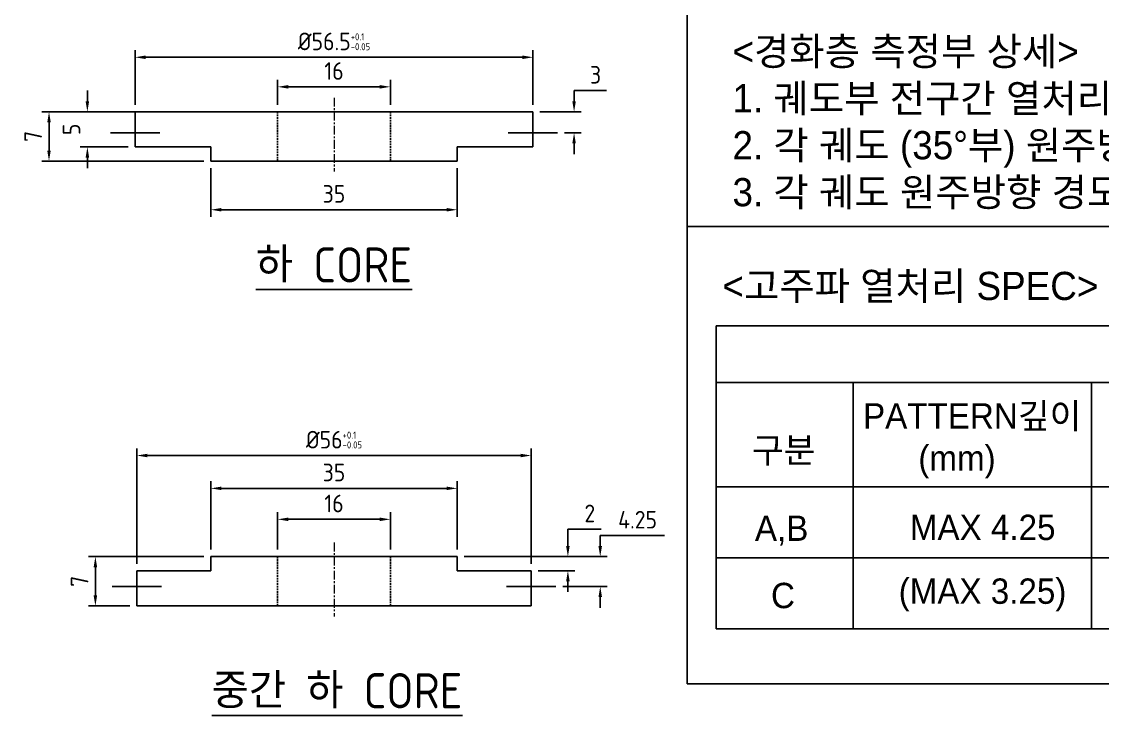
# Model space of a CAD drawing. Header units: inches. Extents: x 0 to 3212, y -602 to 1112.
# Drawn here: x 528.2 to 681.7, y 317.5 to 416 of the extents above; entities that cross this region are included whole.
import ezdxf

# ---------------------------------------------------------------- set-up
doc = ezdxf.new("R2010")
doc.units = ezdxf.units.IN
doc.linetypes.add('CENTER', pattern=[2, 1.25, -0.25, 0.25, -0.25])
doc.linetypes.add('HIDDEN', pattern=[0.375, 0.25, -0.125])
doc.layers.add('03_Center', color=1, linetype='CENTER', lineweight=13)
doc.layers.add('DIM', color=2, linetype='Continuous')
doc.layers.add('숨은선', color=2, linetype='HIDDEN')
doc.styles.add('ISOCP', font='isocp.shx')
doc.styles.get("Standard").update_dxf_attribs({"font": 'arial.ttf'})
doc.dimstyles.new('ILJINGLOBAL', dxfattribs={"dimtxt": 2.5, "dimasz": 1.5, "dimexe": 1, "dimexo": 1, "dimgap": 1, "dimtad": 1, "dimtoh": 1, "dimzin": 9, "dimdsep": 46, "dimtxsty": 'ISOCP', "dimcen": 0, "dimclrd": 1, "dimclre": 1, "dimclrt": 2, "dimazin": 2, "dimtm": 1e-09, "dimtfac": 1, "dimtofl": 0, "dimtmove": 1, "dimatfit": 3, "dimfxl": 1, "dimtolj": 1, "dimtzin": 0, "dimarcsym": 0})

# ---------------------------------------------------------------- blocks, each defined once
blk = doc.blocks.new('*D80')
at = {"color": 1, "lineweight": -2, "transparency": 16777216}
for p, q in [((544.5452078738243, 339.0664770192618), (544.5452078738243, 355.4266299525606)), ((600.5452078738243, 339.0664254961324), (600.5452078738243, 355.4266299525606)), ((546.0452078738243, 354.4266299525606), (599.0452078738243, 354.4266299525606))]:
    blk.add_line(p, q, dxfattribs=at)
at = {"color": 1, "transparency": 16777216}
for points in [[(546.0452078738243, 354.6766299525606), (546.0452078738243, 354.1766299525606), (544.5452078738243, 354.4266299525606)], [(599.0452078738243, 354.6766299525606), (599.0452078738243, 354.1766299525606), (600.5452078738243, 354.4266299525606)]]:
    blk.add_solid(points, dxfattribs=at)
at = {"layer": 'Defpoints', "color": 0, "transparency": 16777216}
for p in [(600.5452078738243, 354.4266299525606), (544.5452078738243, 338.0664770192618), (600.5452078738243, 338.0664254961324)]:
    blk.add_point(p, dxfattribs=at)
at = {"color": 2, "transparency": 16777216, "insert": (572.5452078738243, 356.6766299525606), "char_height": 2.5, "attachment_point": 5, "style": 'ISOCP'}
blk.add_mtext('\\A1;%%c56{\\H1.000000;\\S+0.1^ -0.05;}', dxfattribs=at)
blk = doc.blocks.new('*D81')
at = {"color": 1, "lineweight": -2, "transparency": 16777216}
for p, q in [((554.0452078738247, 340.0664254961318), (537.6611052510079, 340.0664254961318)), ((538.6611052510079, 338.5664254961318), (538.6611052510079, 334.5664254961316)), ((543.5452078738243, 333.0664254961316), (537.6611052510079, 333.0664254961316))]:
    blk.add_line(p, q, dxfattribs=at)
at = {"color": 1, "transparency": 16777216}
for points in [[(538.4111052510079, 338.5664254961318), (538.9111052510079, 338.5664254961318), (538.6611052510079, 340.0664254961318)], [(538.4111052510079, 334.5664254961316), (538.9111052510079, 334.5664254961316), (538.6611052510079, 333.0664254961316)]]:
    blk.add_solid(points, dxfattribs=at)
at = {"layer": 'Defpoints', "color": 0, "transparency": 16777216}
for p in [(555.0452078738247, 340.0664254961318), (538.6611052510079, 333.0664254961316), (544.5452078738243, 333.0664254961316)]:
    blk.add_point(p, dxfattribs=at)
at = {"color": 2, "transparency": 16777216, "insert": (536.4111052510078, 336.5664254961318), "char_height": 2.5, "attachment_point": 5, "rotation": 90, "style": 'ISOCP'}
blk.add_mtext('\\A1;7', dxfattribs=at)
blk = doc.blocks.new('*D82')
at = {"color": 1, "lineweight": -2, "transparency": 16777216}
for p, q in [((544.2952078738242, 403.2320097660008), (531.0751822567813, 403.2320097660008)), ((532.0751822567813, 397.7320097660001), (532.0751822567813, 401.7320097660008)), ((554.045207873825, 396.2320097660001), (531.0751822567813, 396.2320097660001))]:
    blk.add_line(p, q, dxfattribs=at)
at = {"color": 1, "transparency": 16777216}
for points in [[(531.8251822567813, 401.7320097660008), (532.3251822567813, 401.7320097660008), (532.0751822567813, 403.2320097660008)], [(531.8251822567813, 397.7320097660001), (532.3251822567813, 397.7320097660001), (532.0751822567813, 396.2320097660001)]]:
    blk.add_solid(points, dxfattribs=at)
at = {"layer": 'Defpoints', "color": 0, "transparency": 16777216}
for p in [(532.0751822567813, 403.2320097660008), (545.2952078738242, 403.2320097660008), (555.045207873825, 396.2320097660001)]:
    blk.add_point(p, dxfattribs=at)
at = {"color": 2, "transparency": 16777216, "insert": (529.8251822567812, 399.7320097660005), "char_height": 2.5, "attachment_point": 5, "rotation": 90, "style": 'ISOCP'}
blk.add_mtext('\\A1;7', dxfattribs=at)
blk = doc.blocks.new('*D83')
at = {"color": 1, "lineweight": -2, "transparency": 16777216}
for p, q in [((544.2939554309069, 404.2320097660001), (544.2939554309069, 411.9708798952698)), ((600.7964603167416, 404.2320097659996), (600.7964603167416, 411.9708798952698)), ((599.2964603167416, 410.9708798952698), (545.7939554309069, 410.9708798952698))]:
    blk.add_line(p, q, dxfattribs=at)
at = {"color": 1, "transparency": 16777216}
for points in [[(545.7939554309069, 411.2208798952698), (545.7939554309069, 410.7208798952698), (544.2939554309069, 410.9708798952698)], [(599.2964603167416, 411.2208798952698), (599.2964603167416, 410.7208798952698), (600.7964603167416, 410.9708798952698)]]:
    blk.add_solid(points, dxfattribs=at)
at = {"layer": 'Defpoints', "color": 0, "transparency": 16777216}
for p in [(544.2939554309069, 410.9708798952698), (544.2939554309069, 403.2320097660001), (600.7964603167416, 403.2320097659996)]:
    blk.add_point(p, dxfattribs=at)
at = {"color": 2, "transparency": 16777216, "insert": (572.5452078738242, 413.2208798952698), "char_height": 2.5, "attachment_point": 5, "style": 'ISOCP'}
blk.add_mtext('\\A1;%%c56.5{\\H1.000000;\\S+0.1^ -0.05;}', dxfattribs=at)
blk = doc.blocks.new('*D150')
at = {"color": 1, "lineweight": -2, "transparency": 16777216}
for p, q in [((564.5452078738242, 404.2320097660009), (564.5452078738242, 407.7741919146202)), ((566.0452078738242, 406.7741919146202), (579.0452078738242, 406.7741919146202)), ((580.5452078738242, 404.2320097660009), (580.5452078738242, 407.7741919146202))]:
    blk.add_line(p, q, dxfattribs=at)
at = {"color": 1, "transparency": 16777216}
for points in [[(566.0452078738242, 407.0241919146202), (566.0452078738242, 406.5241919146202), (564.5452078738242, 406.7741919146202)], [(579.0452078738242, 407.0241919146202), (579.0452078738242, 406.5241919146202), (580.5452078738242, 406.7741919146202)]]:
    blk.add_solid(points, dxfattribs=at)
at = {"layer": 'Defpoints', "color": 0, "transparency": 16777216}
for p in [(580.5452078738242, 406.7741919146202), (564.5452078738242, 403.2320097660009), (580.5452078738242, 403.2320097660009)]:
    blk.add_point(p, dxfattribs=at)
at = {"color": 2, "transparency": 16777216, "insert": (572.5452078738242, 409.0241919146202), "char_height": 2.5, "attachment_point": 5, "style": 'ISOCP'}
blk.add_mtext('\\A1;16', dxfattribs=at)
blk = doc.blocks.new('*D153')
at = {"color": 1, "lineweight": -2, "transparency": 16777216}
for p, q in [((555.0452078738247, 341.0664254961317), (555.0452078738247, 350.766395538156)), ((590.0452078738238, 341.0664254961318), (590.0452078738238, 350.766395538156)), ((556.5452078738247, 349.766395538156), (588.5452078738238, 349.766395538156))]:
    blk.add_line(p, q, dxfattribs=at)
at = {"color": 1, "transparency": 16777216}
for points in [[(556.5452078738247, 350.016395538156), (556.5452078738247, 349.516395538156), (555.0452078738247, 349.766395538156)], [(588.5452078738238, 350.016395538156), (588.5452078738238, 349.516395538156), (590.0452078738238, 349.766395538156)]]:
    blk.add_solid(points, dxfattribs=at)
at = {"layer": 'Defpoints', "color": 0, "transparency": 16777216}
for p in [(590.0452078738238, 349.766395538156), (555.0452078738247, 340.0664254961317), (590.0452078738238, 340.0664254961318)]:
    blk.add_point(p, dxfattribs=at)
at = {"color": 2, "transparency": 16777216, "insert": (572.5452078738242, 352.016395538156), "char_height": 2.5, "attachment_point": 5, "style": 'ISOCP'}
blk.add_mtext('\\A1;35', dxfattribs=at)
blk = doc.blocks.new('*D154')
at = {"color": 1, "lineweight": -2, "transparency": 16777216}
for p, q in [((564.5452078738243, 341.0664254961318), (564.5452078738243, 346.3670604196101)), ((566.0452078738243, 345.3670604196101), (579.0452078738242, 345.3670604196101)), ((580.5452078738242, 341.0664254961317), (580.5452078738242, 346.3670604196101))]:
    blk.add_line(p, q, dxfattribs=at)
at = {"color": 1, "transparency": 16777216}
for points in [[(566.0452078738243, 345.6170604196101), (566.0452078738243, 345.1170604196101), (564.5452078738243, 345.3670604196101)], [(579.0452078738242, 345.6170604196101), (579.0452078738242, 345.1170604196101), (580.5452078738242, 345.3670604196101)]]:
    blk.add_solid(points, dxfattribs=at)
at = {"layer": 'Defpoints', "color": 0, "transparency": 16777216}
for p in [(580.5452078738242, 345.3670604196101), (564.5452078738243, 340.0664254961318), (580.5452078738242, 340.0664254961317)]:
    blk.add_point(p, dxfattribs=at)
at = {"color": 2, "transparency": 16777216, "insert": (572.5452078738242, 347.6170604196101), "char_height": 2.5, "attachment_point": 5, "style": 'ISOCP'}
blk.add_mtext('\\A1;16', dxfattribs=at)
blk = doc.blocks.new('*D221')
at = {"color": 1, "lineweight": -2, "transparency": 16777216}
for p, q in [((555.0452078738246, 395.2320097660001), (555.0452078738246, 388.3209564843447)), ((590.0452078738242, 395.232009766002), (590.0452078738242, 388.3209564843447)), ((556.5452078738246, 389.3209564843447), (588.5452078738242, 389.3209564843447))]:
    blk.add_line(p, q, dxfattribs=at)
at = {"color": 1, "transparency": 16777216}
for points in [[(556.5452078738246, 389.5709564843447), (556.5452078738246, 389.0709564843447), (555.0452078738246, 389.3209564843447)], [(588.5452078738242, 389.5709564843447), (588.5452078738242, 389.0709564843447), (590.0452078738242, 389.3209564843447)]]:
    blk.add_solid(points, dxfattribs=at)
at = {"layer": 'Defpoints', "color": 0, "transparency": 16777216}
for p in [(555.0452078738246, 396.2320097660001), (590.0452078738242, 396.232009766002), (590.0452078738242, 389.3209564843447)]:
    blk.add_point(p, dxfattribs=at)
at = {"color": 2, "transparency": 16777216, "insert": (572.5452078738244, 391.5709564843447), "char_height": 2.5, "attachment_point": 5, "style": 'ISOCP'}
blk.add_mtext('\\A1;35', dxfattribs=at)
blk = doc.blocks.new('*D233')
at = {"color": 1, "lineweight": -2, "transparency": 16777216}
for p, q in [((537.5228090867013, 404.7320097660001), (537.5228090867013, 406.2320097660001)), ((543.2939554309069, 403.2320097660001), (536.5228090867013, 403.2320097660001)), ((543.293955430907, 398.2320097660017), (536.5228090867013, 398.2320097660017)), ((537.5228090867013, 396.7320097660017), (537.5228090867013, 395.2320097660017))]:
    blk.add_line(p, q, dxfattribs=at)
at = {"color": 1, "transparency": 16777216}
for points in [[(537.2728090867013, 404.7320097660001), (537.7728090867013, 404.7320097660001), (537.5228090867013, 403.2320097660001)], [(537.2728090867013, 396.7320097660017), (537.7728090867013, 396.7320097660017), (537.5228090867013, 398.2320097660017)]]:
    blk.add_solid(points, dxfattribs=at)
at = {"layer": 'Defpoints', "color": 0, "transparency": 16777216}
for p in [(544.2939554309069, 403.2320097660001), (537.5228090867013, 398.2320097660017), (544.293955430907, 398.2320097660017)]:
    blk.add_point(p, dxfattribs=at)
at = {"color": 2, "transparency": 16777216, "insert": (535.2728090867012, 400.732009766001), "char_height": 2.5, "attachment_point": 5, "rotation": 90, "style": 'ISOCP'}
blk.add_mtext('\\A1;5', dxfattribs=at)
blk = doc.blocks.new('*D234')
at = {"color": 1, "lineweight": -2, "transparency": 16777216}
for p, q in [((606.6367757754406, 404.7320097660017), (606.6367757754406, 406.2320097660017)), ((611.2403291660338, 406.2320097660017), (606.6367757754406, 406.2320097660017)), ((601.7964603167416, 403.2320097660017), (607.6367757754406, 403.2320097660017)), ((605.2964603167418, 400.2320097660017), (607.6367757754406, 400.2320097660017)), ((606.6367757754406, 398.7320097660017), (606.6367757754406, 397.2320097660017))]:
    blk.add_line(p, q, dxfattribs=at)
at = {"color": 1, "transparency": 16777216}
for points in [[(606.3867757754406, 404.7320097660017), (606.8867757754406, 404.7320097660017), (606.6367757754406, 403.2320097660017)], [(606.3867757754406, 398.7320097660017), (606.8867757754406, 398.7320097660017), (606.6367757754406, 400.2320097660017)]]:
    blk.add_solid(points, dxfattribs=at)
at = {"layer": 'Defpoints', "color": 0, "transparency": 16777216}
for p in [(600.7964603167416, 403.2320097660017), (604.2964603167418, 400.2320097660017), (606.6367757754406, 400.2320097660017)]:
    blk.add_point(p, dxfattribs=at)
at = {"color": 2, "transparency": 16777216, "insert": (609.6885524707371, 408.4820097660018), "char_height": 2.5, "attachment_point": 5, "style": 'ISOCP'}
blk.add_mtext('\\A1;3', dxfattribs=at)
blk = doc.blocks.new('*D237')
at = {"color": 1, "lineweight": -2, "transparency": 16777216}
for p, q in [((610.4724116596317, 343.9575779170028), (605.7587797698679, 343.9575779170028)), ((605.7587797698679, 343.9575779170028), (605.7587797698679, 343.0664254961318)), ((605.7587797698679, 341.5664254961318), (605.7587797698679, 343.0664254961318)), ((591.0452078738238, 340.0664254961318), (606.7587797698679, 340.0664254961318)), ((601.5452078738243, 338.0664254961324), (606.7587797698679, 338.0664254961324)), ((605.7587797698679, 336.5664254961324), (605.7587797698679, 335.0664254961324))]:
    blk.add_line(p, q, dxfattribs=at)
at = {"color": 1, "transparency": 16777216}
for points in [[(605.5087797698679, 341.5664254961318), (606.0087797698679, 341.5664254961318), (605.7587797698679, 340.0664254961318)], [(605.5087797698679, 336.5664254961324), (606.0087797698679, 336.5664254961324), (605.7587797698679, 338.0664254961324)]]:
    blk.add_solid(points, dxfattribs=at)
at = {"layer": 'Defpoints', "color": 0, "transparency": 16777216}
for p in [(590.0452078738238, 340.0664254961318), (600.5452078738243, 338.0664254961324), (605.7587797698679, 338.0664254961324)]:
    blk.add_point(p, dxfattribs=at)
at = {"color": 2, "transparency": 16777216, "insert": (608.8655957147497, 346.2078239799949), "char_height": 2.5, "attachment_point": 5, "style": 'ISOCP'}
blk.add_mtext('\\A1;2', dxfattribs=at)
blk = doc.blocks.new('*D238')
at = {"color": 1, "lineweight": -2, "transparency": 16777216}
for p, q in [((610.3537192357016, 341.5664254961318), (610.3537192357016, 343.0664254961318)), ((619.4572726262949, 343.0664254961318), (610.3537192357016, 343.0664254961318)), ((591.0452078738238, 340.0664254961318), (611.3537192357016, 340.0664254961318)), ((605.045207873825, 335.8164254961318), (611.3537192357016, 335.8164254961318)), ((610.3537192357016, 334.3164254961318), (610.3537192357016, 332.8164254961318))]:
    blk.add_line(p, q, dxfattribs=at)
at = {"color": 1, "transparency": 16777216}
for points in [[(610.1037192357016, 341.5664254961318), (610.6037192357016, 341.5664254961318), (610.3537192357016, 340.0664254961318)], [(610.1037192357016, 334.3164254961318), (610.6037192357016, 334.3164254961318), (610.3537192357016, 335.8164254961318)]]:
    blk.add_solid(points, dxfattribs=at)
at = {"layer": 'Defpoints', "color": 0, "transparency": 16777216}
for p in [(590.0452078738238, 340.0664254961318), (604.045207873825, 335.8164254961318), (610.3537192357016, 335.8164254961318)]:
    blk.add_point(p, dxfattribs=at)
at = {"color": 2, "transparency": 16777216, "insert": (615.6554959309982, 345.316671559124), "char_height": 2.5, "attachment_point": 5, "style": 'ISOCP'}
blk.add_mtext('\\A1;4.25', dxfattribs=at)

msp = doc.modelspace()

# ---------------------------------------------------------------- linework, layer by layer
at = {"color": 0}
for p, q in [((622.7117055125979, 489.673126610998), (622.7117055125997, 321.9999999999995)), ((814.0000000000001, 386.9460798088257), (622.7117055125989, 386.9460798088253)), ((626.7974894400628, 372.8235758784883), (775.2066383249822, 372.8235758784886)), ((626.7974894400655, 364.79737403786), (745.5130532480304, 364.79737403786)), ((646.2632014921807, 329.817247816326), (646.2632014921834, 364.79737403786)), ((680.1324916140758, 329.8172478163237), (680.1324916140785, 364.79737403786)), ((626.7974894400628, 349.9772478163236), (775.2066383249804, 349.9772478163238)), ((626.7974894400655, 339.8972478163234), (745.5130532480304, 339.8972478163234)), ((626.7974894400628, 329.817247816326), (775.2066383249795, 329.817247816324)), ((814.0000000000001, 322), (622.7117055125996, 321.9999999999995))]:
    msp.add_line(p, q, dxfattribs=at)
at = {"ltscale": 0.08}
msp.add_line((544.2939554309069, 403.2320097660001), (600.7964603167416, 403.2320097660017), dxfattribs=at)
for p, q in [((544.2939554309069, 403.2320097660001), (544.293955430907, 398.2320097660017)), ((600.7964603167416, 403.2320097660001), (600.7964603167424, 398.2320097660001)), ((544.293955430907, 398.2320097660017), (555.045207873825, 398.2320097660015)), ((555.045207873825, 398.2320097660015), (555.045207873825, 396.2320097660001)), ((590.0452078738247, 398.2320097660001), (600.7964603167427, 398.2320097660001)), ((590.0452078738247, 398.2320097660001), (590.0452078738248, 396.232009766002)), ((555.0452078738246, 396.2320097660001), (590.0452078738242, 396.232009766002)), ((555.0452078738247, 340.0664254961318), (590.0452078738238, 340.0664254961318)), ((555.0452078738247, 340.0664254961318), (555.0452078738247, 338.0664254961318)), ((590.0452078738238, 340.0664254961318), (590.0452078738238, 338.0664254961318)), ((544.5452078738243, 338.0664770192618), (544.5452078738243, 333.0664254961316)), ((544.5452078738243, 338.0664254961318), (555.0452078738247, 338.0664254961318)), ((590.0452078738238, 338.0664254961318), (600.5452078738243, 338.0664254961324)), ((600.5452078738242, 338.0664770192614), (600.5452078738243, 333.0664254961321)), ((600.5452078738243, 333.0664254961317), (544.5452078738242, 333.0664254961321))]:
    msp.add_line(p, q)
at = {"color": 151}
for p, q in [((540.7939554309066, 400.232009766), (547.7939554309066, 400.232009766)), ((597.2964603167418, 400.2320097660017), (604.2964603167418, 400.2320097660017)), ((541.0452078738246, 335.8164254961318), (548.0452078738246, 335.8164254961318)), ((597.045207873825, 335.8164254961318), (604.045207873825, 335.8164254961318))]:
    msp.add_line(p, q, dxfattribs=at)
at = {"ltscale": 3}
msp.add_line((626.7974894400628, 372.8235758784883), (626.7974894400628, 329.817247816326), dxfattribs=at)
at = {"layer": '03_Center'}
for p, q in [((572.5452078738243, 405.2320097660008), (572.5452078738243, 394.7320097660011)), ((572.5452078738243, 342.0664254961317), (572.5452078738243, 331.566425496132))]:
    msp.add_line(p, q, dxfattribs=at)
at = {"layer": '숨은선'}
for p, q in [((564.5452078738242, 403.2320097660009), (564.5452078738243, 396.2320097660005)), ((580.5452078738242, 403.2320097660009), (580.5452078738242, 396.2320097660016)), ((564.5452078738243, 340.0664254961317), (564.5452078738243, 333.066425496132)), ((580.5452078738242, 340.0664254961317), (580.5452078738242, 333.0664254961318))]:
    msp.add_line(p, q, dxfattribs=at)

# ---------------------------------------------------------------- texts
at = {"char_height": 5, "attachment_point": 2, "style": 'ISOCP'}
for s, insert in [('{\\Fisocp,whgtxt|c129;\\L하\\Fisocp|c129; CORE}', (572.5452690377149, 383.9898674343164)), ('{\\Fisocp,whgtxt|c129;\\L중간 하\\Fisocp|c129; CORE}', (572.980505105864, 323.5321229469772))]:
    msp.add_mtext_dynamic_manual_height_columns(s, width=79.15890376232801, gutter_width=1, heights=[0], dxfattribs=dict(at, insert=insert))
at = {"color": 0, "char_height": 3.6, "attachment_point": 1}
for s, insert in [('{\\fGulim|b0|i0|c129|p50;PATTERN깊이\\P      (mm)}', (647.6723906185304, 361.856856393764)), ('{\\fGulim|b0|i0|c129|p50;구분}', (631.8867420051362, 356.9976118385043)), ('{\\fGulim|b0|i0|c129|p50;A,B}', (632.3164363373595, 345.9046605141289)), ('{\\fGulim|b0|i0|c129|p50;MAX 4.25}', (654.3215155297977, 346.0235133787116)), ('{\\fGulim|b0|i0|c129|p50;C}', (634.6018072025528, 336.3545566148825)), ('{\\fGulim|b0|i0|c129|p50;(MAX 3.25)}', (652.7313034478167, 336.9702058877849))]:
    msp.add_mtext(s, dxfattribs=dict(at, insert=insert))
at = {"layer": 'DIM', "char_height": 4, "attachment_point": 1}
for s, insert, width in [('{\\fGulim|b0|i0|c129|p50;<경화층 측정부 상세>\\P1. 궤도부 전구간 열처리 조직 및 경도를 CHECK 할 것.\\P2. 각 궤도 (35%%D부) 원주방향 경화층의 산포 0.5 이하 일것.\\P3. 각 궤도 원주방향 경도 편차는 30Hv 이하 일것.}', (629.1303953358289, 413.8210654629784), 231.63761808), ('{\\fGulim|b0|i0|c129|p50;<고주파 열처리 SPEC>}', (627.7048550952037, 380.5053520626934), 185.310094464)]:
    msp.add_mtext(s, dxfattribs=dict(at, insert=insert, width=width))

# ---------------------------------------------------------------- dimensions: what is measured, and where the dimension line sits
for base, p1, p2, picture, middle in [((544.2939554309069, 410.9708798952698), (600.7964603167416, 403.2320097659996), (544.2939554309069, 403.2320097660001), '*D83', (572.5452078738242, 413.2208798952698)), ((600.5452078738243, 354.4266299525606), (544.5452078738243, 338.0664770192618), (600.5452078738243, 338.0664254961324), '*D80', (572.5452078738243, 356.6766299525606))]:
    dim = msp.add_linear_dim(base=base, p1=p1, p2=p2, text='%%c<>', dimstyle='ILJINGLOBAL', override={"dimtol": 1, "dimtp": 0.1, "dimtm": 0.05, "dimtfac": 0.4, "dimfxl": 0.5, "dimtfillclr": 1, "dimtzin": 8})
    dim.commit()
    dim.dimension.update_dxf_attribs({"geometry": picture, "text_midpoint": middle})
for base, p1, p2, picture, middle in [((580.5452078738242, 406.7741919146202), (564.5452078738242, 403.2320097660009), (580.5452078738242, 403.2320097660009), '*D150', (572.5452078738242, 409.0241919146202)), ((590.0452078738242, 389.3209564843447), (555.0452078738246, 396.2320097660001), (590.0452078738242, 396.232009766002), '*D221', (572.5452078738244, 391.5709564843447)), ((590.0452078738238, 349.766395538156), (555.0452078738247, 340.0664254961317), (590.0452078738238, 340.0664254961318), '*D153', (572.5452078738242, 352.016395538156)), ((580.5452078738242, 345.3670604196101), (564.5452078738243, 340.0664254961318), (580.5452078738242, 340.0664254961317), '*D154', (572.5452078738242, 347.6170604196101))]:
    dim = msp.add_linear_dim(base=base, p1=p1, p2=p2, dimstyle='ILJINGLOBAL', override={"dimfxl": 0.5, "dimtfillclr": 1})
    dim.commit()
    dim.dimension.update_dxf_attribs({"geometry": picture, "text_midpoint": middle})
for base, p1, p2, picture, middle in [((606.6367757754406, 400.2320097660017), (600.7964603167416, 403.2320097660017), (604.2964603167418, 400.2320097660017), '*D234', (608.7828545758048, 403.9820097660018)), ((605.7587797698679, 338.0664254961324), (590.0452078738238, 340.0664254961318), (600.5452078738243, 338.0664254961324), '*D237', (606.9709171678851, 343.9575779170028)), ((610.3537192357016, 335.8164254961318), (590.0452078738238, 340.0664254961318), (604.045207873825, 335.8164254961318), '*D238', (613.4929590914799, 340.191671559124))]:
    dim = msp.add_linear_dim(base=base, p1=p1, p2=p2, angle=90, dimstyle='ILJINGLOBAL', override={"dimfxl": 0.5, "dimtfillclr": 1})
    dim.commit()
    dim.dimension.update_dxf_attribs({"geometry": picture, "text_midpoint": middle, "dimtype": 160})
for base, p1, p2, picture, middle in [((537.5228090867013, 398.2320097660017), (544.2939554309069, 403.2320097660001), (544.293955430907, 398.2320097660017), '*D233', (535.2728090867012, 400.732009766001)), ((532.0751822567813, 403.2320097660008), (555.045207873825, 396.2320097660001), (545.2952078738242, 403.2320097660008), '*D82', (529.8251822567812, 399.7320097660005)), ((538.6611052510079, 333.0664254961316), (555.0452078738247, 340.0664254961318), (544.5452078738243, 333.0664254961316), '*D81', (536.4111052510078, 336.5664254961318))]:
    dim = msp.add_linear_dim(base=base, p1=p1, p2=p2, angle=90, dimstyle='ILJINGLOBAL', override={"dimfxl": 0.5, "dimtfillclr": 1})
    dim.commit()
    dim.dimension.update_dxf_attribs({"geometry": picture, "text_midpoint": middle})

doc.saveas('drawing.dxf')
